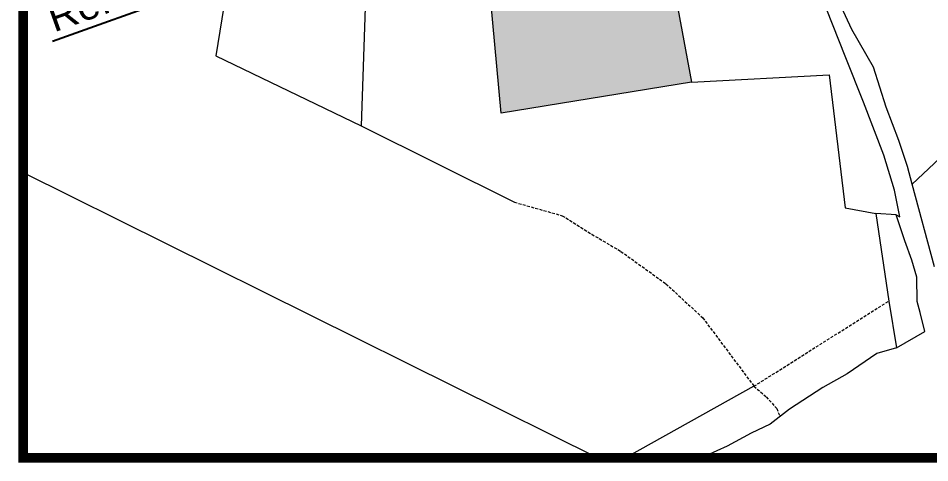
# Model space of a CAD drawing. Header units: millimetres. Extents: x -6666 to 12802, y -941 to 4807.
# Drawn here: x 890.4 to 969.3, y 1561.6 to 1600.1 of the extents above; entities that cross this region are included whole.
import ezdxf

# ---------------------------------------------------------------- set-up
doc = ezdxf.new("R2010")
doc.units = ezdxf.units.MM
doc.linetypes.add('HIDDEN', pattern=[0.375, 0.25, -0.125])
for name, color, linetype in [('2', 1, 'Continuous'), ('3', 7, 'Continuous'), ('CIRCULO PI', 2, 'Continuous')]:
    doc.layers.add(name, color=color, linetype=linetype)
doc.styles.get("Standard").update_dxf_attribs({"font": 'arial.ttf'})
doc.dimstyles.new('ISO-25', dxfattribs={"dimtxt": 2.5, "dimasz": 2.5, "dimexe": 1.25, "dimexo": 0.625, "dimtad": 1, "dimdec": 3, "dimtxsty": 'Standard', "dimcen": 2.5, "dimadec": 0, "dimazin": 0, "dimtfac": 1, "dimtdec": 3, "dimtmove": 0, "dimatfit": 3, "dimfxl": 1, "dimarcsym": 0})

# ---------------------------------------------------------------- blocks, each defined once
blk = doc.blocks.new('*D14')
at = {"layer": 'CIRCULO PI', "color": 0, "lineweight": -2, "transparency": 16777216}
for p, q in [((992.4179527586057, 1629.151936395541), (990.6202033222467, 1634.175293702422)), ((988.6875849871183, 1632.156015026576), (971.3899868771509, 1625.965583935807)), ((970.4127423717564, 1621.276754091521), (968.6149929353974, 1626.300111398402)), ((969.0361807387101, 1625.123208329181), (893.4141375501492, 1598.059737185624))]:
    blk.add_line(p, q, dxfattribs=at)
at = {"layer": 'CIRCULO PI', "color": 0, "transparency": 16777216}
for points in [[(988.5471890526807, 1632.54831604965), (988.8279809215559, 1631.763714003503), (991.0413911255594, 1632.998390633202)], [(971.2495909427133, 1626.35788495888), (971.5303828115885, 1625.573282912733), (969.0361807387101, 1625.123208329181)]]:
    blk.add_solid(points, dxfattribs=at)
at = {"layer": 'Defpoints', "color": 0, "transparency": 16777216}
for p in [(991.0413911255594, 1632.998390633202), (992.6285466602621, 1628.563484860931), (970.6233362734129, 1620.68830255691)]:
    blk.add_point(p, dxfattribs=at)
at = {"layer": 'CIRCULO PI', "color": 0, "transparency": 16777216, "insert": (929.4021091654885, 1612.97577949889), "char_height": 2.5, "attachment_point": 5, "rotation": 19.69117490959217}
blk.add_mtext('Referencia hacia la entrada Istmo Textil: 186.65m', dxfattribs=at)

msp = doc.modelspace()

# ---------------------------------------------------------------- hatches: boundary and pattern name
h = msp.add_hatch(color=9)
h.dxf.hatch_style = 1
h.paths.add_polyline_path([(947.3266362734175, 1603.714002556816), (947.4710362734077, 1605.525602556901), (947.1525362734137, 1613.086502556895), (933.0395362734162, 1609.890502556898), (930.6308362734089, 1609.437502556896), (932.2299362734229, 1591.837002556884), (948.7182362734056, 1594.542802556903), (947.5312362734148, 1600.915302556912), (947.3352362734186, 1601.879802556914)])

# ---------------------------------------------------------------- linework, layer by layer
at = {"const_width": 0.8333333333333331}
msp.add_lwpolyline([(1090.862836273411, 1749.485622077867), (890.8628362734107, 1749.485622077867), (890.8628362734107, 1561.985622077867), (1090.862836273411, 1561.985622077867)], close=True, dxfattribs=at)
at = {"layer": '2', "color": 1, "linetype": 'Continuous', "lineweight": 5}
for p, q in [((932.2299362734229, 1591.837002556884), (930.6308362734089, 1609.437502556896)), ((920.7436362734115, 1608.868902556897), (920.1134362734083, 1590.742302556914)), ((967.8127362734231, 1585.705302556903), (988.7673362734095, 1605.488902556893)), ((948.7182362734056, 1594.542802556903), (960.6143362734038, 1595.174702556893)), ((960.6143362734038, 1595.174702556893), (962.0240362734112, 1583.659902556888)), ((948.7182362734056, 1594.542802556903), (932.2299362734229, 1591.837002556884)), ((920.1134362734083, 1590.742302556914), (933.3906362734087, 1584.139202556895)), ((890.8628362734107, 1586.714943024757), (940.6034897222938, 1561.985622077867)), ((969.752536273405, 1578.531702556899), (967.8127362734231, 1585.705302556903)), ((962.0240362734112, 1583.659902556888), (964.6542362734144, 1583.149002556895)), ((964.6542362734144, 1583.149002556895), (965.7872362734088, 1575.578002556898)), ((966.4370362734226, 1583.055202556887), (964.6542362734144, 1583.149002556895)), ((965.7872362734088, 1575.578002556898), (966.4479362734055, 1571.514002556885)), ((966.4479362734055, 1571.514002556885), (968.9150362734035, 1572.936302556908))]:
    msp.add_line(p, q, dxfattribs=at)
for points in [[(967.8127362734231, 1585.705302556903), (967.4028362734061, 1587.226302556899), (966.6485362734129, 1589.479602556905), (965.5517362734354, 1592.363402556904), (964.4695362734092, 1595.833402556899), (962.6026362734083, 1599.084802556896), (960.5882362734119, 1603.4290025569), (958.8244362734076, 1606.605902556908), (955.9471362734148, 1610.832002556902), (955.1090362734103, 1612.115502556899), (952.9402362734145, 1615.18290255691), (958.1778362734076, 1616.7594025569)], [(966.4370362734226, 1583.055202556887), (966.745636273412, 1582.882702556901), (966.2706362734134, 1585.166702556886), (965.3490362734119, 1588.206702556899), (963.5842362734184, 1592.810302556908), (962.0625362734136, 1596.654302556902), (960.3802362734023, 1600.928302556901), (959.3442362734058, 1603.278202556908), (957.9574362734165, 1605.341202556897), (956.9582362734072, 1607.080302556903), (955.4884362734083, 1609.498502556883), (954.3606362734026, 1611.311602556912), (953.2663362734056, 1612.692202556897), (951.7335362734084, 1614.395802556905), (947.1525362734137, 1613.086502556895)], [(947.1525362734137, 1613.086502556895), (947.4710362734077, 1605.525602556901), (947.3266362734175, 1603.714002556816), (947.3352362734186, 1601.879802556914), (947.5312362734148, 1600.915302556912), (948.7182362734056, 1594.542802556903)], [(908.720236273406, 1604.132602556908), (907.5583362734105, 1596.824102556911), (920.1134362734083, 1590.742302556914)], [(968.9150362734035, 1572.936302556908), (968.5027362734145, 1574.584602556909), (968.2304362734139, 1575.547602556898), (968.2170362734068, 1577.636502556895), (967.7826362734122, 1579.106002556901), (967.1659362734099, 1580.801402556893), (966.4370362734226, 1583.055202556887)], [(966.4479362734055, 1571.514002556885), (964.7522362734126, 1571.023402556796), (962.189536273414, 1569.268102556905), (960.0743362734138, 1568.081702556899), (957.2083362734229, 1566.218802556904)], [(957.2083362734229, 1566.218802556904), (955.5278362734061, 1564.913202556894), (953.8882362734112, 1564.143502556902), (951.7974362734058, 1563.008502556892), (950.0057362734042, 1562.210402556901), (949.4696538743966, 1561.985622077867)]]:
    msp.add_lwpolyline(points, dxfattribs=at)
at = {"layer": '3', "color": 1, "linetype": 'HIDDEN', "lineweight": 5}
msp.add_line((954.1182362734035, 1568.198702556892), (965.7872362734088, 1575.578002556898), dxfattribs=at)
at = {"layer": '3', "color": 1, "lineweight": 5}
msp.add_line((954.1182362734035, 1568.198702556892), (943.0051990869451, 1561.985622077867), dxfattribs=at)
at = {"layer": '3', "color": 1, "linetype": 'HIDDEN', "lineweight": 5}
for points in [[(933.3906362734087, 1584.139202556895), (937.5343362734129, 1582.968902556897), (940.0831362734134, 1581.360902556889), (942.6041362734104, 1579.879802556914), (946.4983362734129, 1577.074202556904), (949.6826362734137, 1574.127902556906), (954.1182362734035, 1568.198702556892)], [(954.1182362734035, 1568.198702556892), (955.1786362734092, 1567.276102556913), (956.08773627341, 1566.274102556911), (956.3680362734049, 1565.566002556888)]]:
    msp.add_lwpolyline(points, dxfattribs=at)

# ---------------------------------------------------------------- dimensions: what is measured, and where the dimension line sits
at = {"layer": 'CIRCULO PI', "color": 7}
dim = msp.add_linear_dim(base=(991.0413911255594, 1632.998390633202), p1=(970.6233362734129, 1620.68830255691), p2=(992.6285466602619, 1628.563484860931), angle=19.691174909594267, text='Referencia hacia la entrada Istmo Textil: 186.65m', dimstyle='ISO-25', dxfattribs=at)
dim.commit()
dim.dimension.update_dxf_attribs({"geometry": '*D14', "text_midpoint": (930.0482560752091, 1611.17028495409), "dimtype": 161})

doc.saveas('drawing.dxf')
